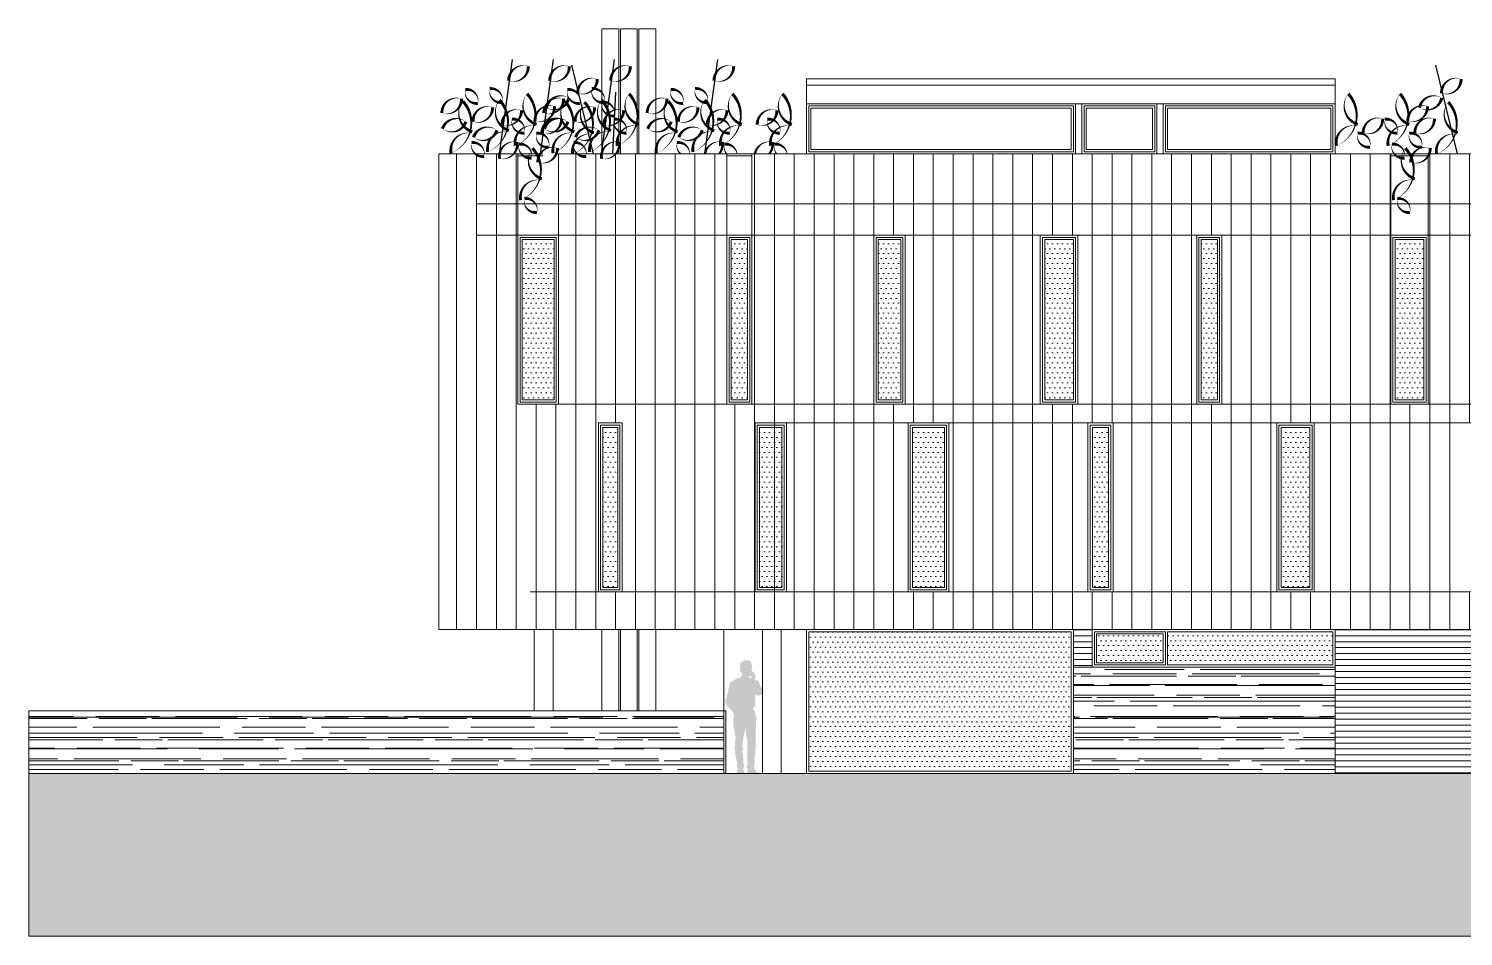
# Model space of a CAD drawing. Header units: metres. Extents: x -45 to 1930, y -347 to 488.
# Drawn here: x 124.58 to 147.51, y -146.25 to -131.75 of the extents above; entities that cross this region are included whole.
import ezdxf

# ---------------------------------------------------------------- set-up
doc = ezdxf.new("R2010")
doc.units = ezdxf.units.M
for name, color, linetype in [('2 lidi', 4, 'Continuous'), ('koty', 4, 'Continuous'), ('SRAFY', 3, 'Continuous'), ('srafy sklo', 252, 'Continuous'), ('SRAFY-TERÉN', 252, 'Continuous'), ('zariz.predmety', 203, 'Continuous'), ('ZARIZOVAKY', 251, 'Continuous'), ('ZDIVO', 1, 'Continuous')]:
    doc.layers.add(name, color=color, linetype=linetype)
doc.layers.add('FLOATINGWINDOWS', color=2, linetype='Continuous', plot=False)
pattern_1 = [(90, (-9.86697, 83.25727), (-0.3175, 2e-17), [])]
pattern_2 = [(0, (-9.86697, 83.25727), (0.0396875, 0.079375), [0, -0.079375])]

# ---------------------------------------------------------------- blocks, each defined once
blk = doc.blocks.new('pan')
at = {"layer": '2 lidi'}
h = blk.add_hatch(color=254, dxfattribs=at)
h.dxf.hatch_style = 1
h.paths.add_polyline_path([(162.087, 139.288), (162.087, 139.304), (162.075, 139.323), (162.039, 139.455), (162.039, 139.474), (162.037, 139.487), (162.029, 139.499), (162.025, 139.515), (162.018, 139.57), (162.013, 139.582), (161.978, 139.607), (161.908, 139.646), (161.89, 139.659), (161.848, 139.663), (161.839, 139.674), (161.829, 139.695), (161.821, 139.708), (161.818, 139.736), (161.829, 139.749), (161.838, 139.749), (161.851, 139.772), (161.855, 139.791), (161.854, 139.81), (161.848, 139.815), (161.847, 139.883), (161.839, 139.911), (161.823, 139.919), (161.794, 139.931), (161.766, 139.942), (161.747, 139.944), (161.704, 139.936), (161.678, 139.915), (161.67, 139.893), (161.663, 139.861), (161.662, 139.83), (161.665, 139.815), (161.669, 139.803), (161.67, 139.8), (161.667, 139.798), (161.662, 139.786), (161.66, 139.763), (161.652, 139.761), (161.634, 139.75), (161.623, 139.745), (161.621, 139.741), (161.607, 139.705), (161.607, 139.696), (161.613, 139.654), (161.615, 139.642), (161.611, 139.633), (161.603, 139.628), (161.582, 139.619), (161.568, 139.617), (161.559, 139.609), (161.538, 139.558), (161.538, 139.548), (161.507, 139.502), (161.494, 139.486), (161.49, 139.474), (161.485, 139.461), (161.481, 139.45), (161.481, 139.431), (161.485, 139.412), (161.495, 139.4), (161.511, 139.391), (161.525, 139.383), (161.54, 139.378), (161.548, 139.377), (161.571, 139.375), (161.579, 139.378), (161.591, 139.38), (161.603, 139.39), (161.607, 139.392), (161.614, 139.385), (161.611, 139.363), (161.609, 139.346), (161.613, 139.329), (161.613, 139.288), (161.607, 139.255), (161.609, 139.234), (161.607, 139.208), (161.617, 139.198), (161.633, 139.192), (161.643, 139.184), (161.643, 139.167), (161.638, 139.153), (161.628, 139.141), (161.615, 139.118), (161.607, 139.109), (161.611, 139.1), (161.608, 139.08), (161.589, 139.029), (161.592, 138.989), (161.597, 138.955), (161.595, 138.93), (161.597, 138.887), (161.601, 138.851), (161.605, 138.777), (161.604, 138.715), (161.604, 138.669), (161.604, 138.643), (161.605, 138.543), (161.603, 138.528), (161.605, 138.515), (161.607, 138.507), (161.612, 138.429), (161.617, 138.387), (161.621, 138.358), (161.623, 138.34), (161.619, 138.317), (161.626, 138.294), (161.622, 138.276), (161.627, 138.252), (161.631, 138.245), (161.63, 138.239), (161.629, 138.235), (161.634, 138.23), (161.627, 138.211), (161.596, 138.171), (161.583, 138.155), (161.582, 138.147), (161.578, 138.144), (161.578, 138.133), (161.597, 138.128), (161.74, 138.128), (161.742, 138.151), (161.737, 138.159), (161.725, 138.192), (161.734, 138.203), (161.736, 138.209), (161.742, 138.245), (161.742, 138.258), (161.731, 138.286), (161.739, 138.404), (161.735, 138.456), (161.736, 138.591), (161.738, 138.675), (161.748, 138.703), (161.757, 138.779), (161.765, 138.849), (161.774, 138.857), (161.776, 138.804), (161.805, 138.681), (161.806, 138.649), (161.81, 138.613), (161.813, 138.596), (161.806, 138.576), (161.818, 138.56), (161.813, 138.546), (161.803, 138.538), (161.799, 138.516), (161.813, 138.498), (161.813, 138.465), (161.806, 138.448), (161.802, 138.38), (161.795, 138.27), (161.78, 138.25), (161.785, 138.242), (161.792, 138.23), (161.802, 138.232), (161.801, 138.195), (161.795, 138.181), (161.788, 138.164), (161.789, 138.154), (161.782, 138.148), (161.782, 138.128), (161.798, 138.128), (161.855, 138.128), (161.907, 138.134), (161.904, 138.155), (161.899, 138.159), (161.905, 138.173), (161.903, 138.184), (161.892, 138.2), (161.891, 138.221), (161.903, 138.238), (161.908, 138.25), (161.903, 138.274), (161.897, 138.29), (161.928, 138.421), (161.929, 138.483), (161.936, 138.51), (161.933, 138.542), (161.939, 138.556), (161.936, 138.567), (161.929, 138.585), (161.929, 138.6), (161.933, 138.61), (161.932, 138.633), (161.929, 138.657), (161.921, 138.698), (161.941, 138.818), (161.961, 138.907), (161.958, 139.004), (161.958, 139.018), (161.952, 139.028), (161.95, 139.046), (161.95, 139.058), (161.947, 139.069), (161.949, 139.09), (161.953, 139.092), (161.977, 139.131), (161.986, 139.131), (161.989, 139.145), (162.01, 139.17), (162.034, 139.18), (162.058, 139.209), (162.078, 139.254)])
h.paths.add_polyline_path([(161.678, 139.655), (161.67, 139.666), (161.668, 139.672), (161.671, 139.678), (161.678, 139.675), (161.679, 139.688), (161.684, 139.692), (161.695, 139.688), (161.703, 139.683), (161.708, 139.675), (161.703, 139.664), (161.689, 139.659)], flags=16)
h.paths.add_polyline_path([(161.683, 139.724), (161.679, 139.733), (161.684, 139.733), (161.687, 139.729), (161.688, 139.725)], flags=16)
h.paths.add_polyline_path([(161.638, 139.723), (161.642, 139.733), (161.658, 139.739), (161.648, 139.729)], flags=16)

msp = doc.modelspace()

# ---------------------------------------------------------------- hatches: boundary and pattern name
at = {"linetype": 'Continuous', "lineweight": 0}
h = msp.add_hatch(dxfattribs=at)
h.set_pattern_fill('LINE', color=256, scale=0.03, style=0)
h.paths.add_polyline_path([(141.580097, -141.347185), (141.280097, -141.347185), (141.280097, -141.947185), (141.580097, -141.947185)])
h = msp.add_hatch(dxfattribs=at)
h.set_pattern_fill('LINE', color=252, scale=0.03, style=0)
h.paths.add_polyline_path([(149.2493, -143.647185), (149.2493, -141.347185), (145.465097, -141.347185), (145.465097, -143.647185)])
at = {"layer": 'SRAFY', "linetype": 'Continuous', "lineweight": 0}
h = msp.add_hatch(dxfattribs=at)
h.set_pattern_fill('AR-RROOF', color=251, scale=0.01, style=0)
h.paths.add_polyline_path([(145.465097, -143.647185), (145.465097, -141.947185), (141.580097, -141.947185), (141.280097, -141.947185), (141.280097, -143.647185)])
h = msp.add_hatch(dxfattribs=at)
h.set_pattern_fill('AR-RROOF', color=251, scale=0.01, style=0)
h.paths.add_polyline_path([(131.283582, -142.647185), (124.579286, -142.647185), (124.579286, -143.647185), (131.283582, -143.647185)])
h = msp.add_hatch(dxfattribs=at)
h.set_pattern_fill('AR-RROOF', color=251, scale=0.01, style=0)
h.paths.add_polyline_path([(135.693036, -143.647185), (135.693036, -142.647185), (133.742028, -142.647185), (131.283582, -142.647185), (131.283582, -143.647185)])
msp.add_hatch(color=251, dxfattribs=at).paths.add_polyline_path([(124.579286, -143.647185), (160.473648, -143.647185), (160.473648, -146.248956), (124.579286, -146.248956)])
at = {"layer": 'srafy sklo', "linetype": 'Continuous', "lineweight": 0}
h = msp.add_hatch(dxfattribs=at)
h.set_pattern_fill('DOTS', color=256, scale=0.05, style=0)
h.set_pattern_definition(pattern_2)
h.paths.add_polyline_path([(132.978869, -135.117185), (132.468869, -135.117185), (132.468869, -137.677185), (132.978869, -137.677185)])
h = msp.add_hatch(dxfattribs=at)
h.set_pattern_fill('DOTS', color=256, scale=0.05, style=0)
h.set_pattern_definition(pattern_2)
h.paths.add_polyline_path([(135.811007, -135.117185), (135.811007, -137.677185), (136.071007, -137.677185), (136.071007, -135.117185)])
h = msp.add_hatch(dxfattribs=at)
h.set_pattern_fill('DOTS', color=256, scale=0.05, style=0)
h.set_pattern_definition(pattern_2)
h.paths.add_polyline_path([(138.160912, -135.117185), (138.160912, -137.677185), (138.520912, -137.677185), (138.520912, -135.117185)])
h = msp.add_hatch(dxfattribs=at)
h.set_pattern_fill('DOTS', color=256, scale=0.05, style=0)
h.set_pattern_definition(pattern_2)
h.paths.add_polyline_path([(140.821078, -135.117185), (140.821078, -137.677185), (141.281078, -137.677185), (141.281078, -135.117185)])
h = msp.add_hatch(dxfattribs=at)
h.set_pattern_fill('DOTS', color=256, scale=0.05, style=0)
h.set_pattern_definition(pattern_2)
h.paths.add_polyline_path([(143.322718, -135.117185), (143.322718, -137.677185), (143.582718, -137.677185), (143.582718, -135.117185)])
h = msp.add_hatch(dxfattribs=at)
h.set_pattern_fill('DOTS', color=256, scale=0.05, style=0)
h.set_pattern_definition(pattern_2)
h.paths.add_polyline_path([(146.423267, -135.117185), (146.423267, -137.677185), (146.883267, -137.677185), (146.883267, -135.117185)])
h = msp.add_hatch(dxfattribs=at)
h.set_pattern_fill('DOTS', color=256, scale=0.05, style=0)
h.set_pattern_definition(pattern_2)
h.paths.add_polyline_path([(133.755936, -138.117185), (133.755936, -140.677185), (133.995936, -140.677185), (133.995936, -138.117185)])
h = msp.add_hatch(dxfattribs=at)
h.set_pattern_fill('DOTS', color=256, scale=0.05, style=0)
h.set_pattern_definition(pattern_2)
h.paths.add_polyline_path([(136.261725, -138.117185), (136.261725, -140.677185), (136.621725, -140.677185), (136.621725, -138.117185)])
h = msp.add_hatch(dxfattribs=at)
h.set_pattern_fill('DOTS', color=256, scale=0.05, style=0)
h.set_pattern_definition(pattern_2)
h.paths.add_polyline_path([(138.707379, -138.117185), (138.707379, -140.677185), (139.217379, -140.677185), (139.217379, -138.117185)])
h = msp.add_hatch(dxfattribs=at)
h.set_pattern_fill('DOTS', color=256, scale=0.05, style=0)
h.set_pattern_definition(pattern_2)
h.paths.add_polyline_path([(141.58357, -138.117185), (141.58357, -140.677185), (141.84357, -140.677185), (141.84357, -138.117185)])
h = msp.add_hatch(dxfattribs=at)
h.set_pattern_fill('DOTS', color=256, scale=0.05, style=0)
h.set_pattern_definition(pattern_2)
h.paths.add_polyline_path([(144.601245, -138.117185), (144.601245, -140.677185), (145.061245, -140.677185), (145.061245, -138.117185)])
h = msp.add_hatch(dxfattribs=at)
h.set_pattern_fill('DOTS', color=256, scale=0.05, style=0)
h.set_pattern_definition([(0, (137.95104, -88.92452), (0.0396875, 0.079375), [0, -0.079375])])
h.paths.add_polyline_path([(137.050097, -141.382185), (137.050097, -143.612185), (141.245097, -143.612185), (141.245097, -141.382185)])
h = msp.add_hatch(dxfattribs=at)
h.set_pattern_fill('DOTS', color=256, scale=0.05, style=0)
h.paths.add_polyline_path([(142.785097, -141.382185), (142.785097, -141.912185), (145.430097, -141.912185), (145.430097, -141.382185)])
h.paths.add_polyline_path([(141.650097, -141.417185), (141.650097, -141.877185), (142.715097, -141.877185), (142.715097, -141.417185)])
at = {"layer": 'SRAFY-TERÉN', "linetype": 'Continuous', "lineweight": 0}
h = msp.add_hatch(dxfattribs=at)
h.set_pattern_fill('LINE', color=256, scale=0.1, angle=90, style=0)
h.set_pattern_definition(pattern_1)
h.paths.add_polyline_path([(132.398869, -135.047185), (132.398869, -133.747185), (132.333355, -133.747185, -0.27186959), (132.10564, -133.824336, -0.081792606), (132.107059, -133.747185), (131.864462, -133.747185, -0.059217392), (131.859748, -133.789981, -0.210931548), (131.718759, -133.747185), (131.133582, -133.747185), (131.133582, -141.347185), (148.522168, -141.347185), (148.522168, -141.041784), (148.541243, -141.041784), (148.541243, -140.747185), (133.823675, -140.747185), (133.685936, -140.747185), (133.685936, -138.047185), (134.065936, -138.047185), (134.065936, -140.747185), (136.191725, -140.747185), (136.191725, -138.047185), (136.691725, -138.047185), (148.550305, -138.047185), (148.550305, -137.747185), (136.268296, -137.747185), (132.618296, -137.747185), (132.398869, -137.747185)])
h.paths.add_polyline_path([(148.550305, -138.047185), (148.550305, -138.715471), (148.541243, -138.715471), (148.541243, -140.747185), (147.535288, -140.747185), (147.535288, -138.047185)], flags=17)
h.paths.add_polyline_path([(148.035288, -138.047185), (148.035288, -140.747185), (144.531245, -140.747185), (144.531245, -138.047185)], flags=16)
h.paths.add_polyline_path([(145.131245, -138.047185), (145.131245, -140.747185), (141.51357, -140.747185), (141.51357, -138.047185)], flags=16)
h.paths.add_polyline_path([(141.91357, -138.047185), (141.91357, -140.747185), (138.637379, -140.747185), (138.637379, -138.047185)], flags=16)
h.paths.add_polyline_path([(139.287379, -138.047185), (139.287379, -140.747185), (136.191725, -140.747185), (136.191725, -138.047185), (136.691725, -138.047185)], flags=16)
h = msp.add_hatch(dxfattribs=at)
h.set_pattern_fill('LINE', color=256, scale=0.1, angle=90, style=0)
h.set_pattern_definition(pattern_1)
h.paths.add_polyline_path([(133.048869, -133.747185), (133.048869, -134.547185), (135.741007, -134.547185), (135.741007, -133.753522, -0.011262494), (135.735778, -133.747185), (133.964364, -133.747185, -0.27186959), (133.736649, -133.824336, -0.081792606), (133.738069, -133.747185), (133.495471, -133.747185, -0.059217392), (133.490757, -133.789981, -0.210931548), (133.349768, -133.747185), (133.287838, -133.747185, -0.006262489), (133.275838, -133.752256, -0.004681053), (133.274974, -133.747185)], flags=17)
h = msp.add_hatch(dxfattribs=at)
h.set_pattern_fill('LINE', color=256, scale=0.1, angle=90, style=0)
h.set_pattern_definition(pattern_1)
h.paths.add_polyline_path([(136.141007, -134.547185), (146.353267, -134.547185), (146.353267, -133.747185), (136.141007, -133.747185)], flags=17)
h = msp.add_hatch(dxfattribs=at)
h.set_pattern_fill('LINE', color=256, scale=0.1, angle=90, style=0)
h.set_pattern_definition(pattern_1)
h.paths.add_polyline_path([(149.468296, -134.547185), (149.468296, -133.747185), (147.097484, -133.747185, -0.006262489), (147.085484, -133.752256, -0.004681053), (147.08462, -133.747185), (146.969036, -133.747185, -0.037461763), (146.953267, -133.779022), (146.953267, -134.547185)])
h = msp.add_hatch(dxfattribs=at)
h.set_pattern_fill('LINE', color=256, scale=0.1, angle=90, style=0)
h.set_pattern_definition(pattern_1)
h.paths.add_polyline_path([(133.048869, -135.047185), (135.741007, -135.047185), (135.741007, -134.547185), (133.048869, -134.547185)], flags=17)
h = msp.add_hatch(dxfattribs=at)
h.set_pattern_fill('LINE', color=256, scale=0.1, angle=90, style=0)
h.set_pattern_definition(pattern_1)
h.paths.add_polyline_path([(136.141007, -135.047185), (146.353267, -135.047185), (146.353267, -134.547185), (136.141007, -134.547185)], flags=17)
h = msp.add_hatch(dxfattribs=at)
h.set_pattern_fill('LINE', color=256, scale=0.1, angle=90, style=0)
h.set_pattern_definition(pattern_1)
h.paths.add_polyline_path([(149.468296, -135.047185), (149.468296, -134.547185), (146.953267, -134.547185), (146.953267, -135.047185)])
h = msp.add_hatch(dxfattribs=at)
h.set_pattern_fill('LINE', color=256, scale=0.1, angle=90, style=0)
h.set_pattern_definition(pattern_1)
h.paths.add_polyline_path([(133.048869, -135.047185), (133.048869, -137.747185), (135.741007, -137.747185), (135.741007, -135.047185)], flags=17)
h = msp.add_hatch(dxfattribs=at)
h.set_pattern_fill('LINE', color=256, scale=0.1, angle=90, style=0)
h.set_pattern_definition(pattern_1)
h.paths.add_polyline_path([(138.090912, -135.047185), (136.141007, -135.047185), (136.141007, -137.747185), (136.268296, -137.747185), (138.090912, -137.747185)], flags=17)
h = msp.add_hatch(dxfattribs=at)
h.set_pattern_fill('LINE', color=256, scale=0.1, angle=90, style=0)
h.set_pattern_definition(pattern_1)
h.paths.add_polyline_path([(140.751078, -135.047185), (138.590912, -135.047185), (138.590912, -137.747185), (140.751078, -137.747185)], flags=17)
h = msp.add_hatch(dxfattribs=at)
h.set_pattern_fill('LINE', color=256, scale=0.1, angle=90, style=0)
h.set_pattern_definition(pattern_1)
h.paths.add_polyline_path([(143.252718, -135.047185), (141.351078, -135.047185), (141.351078, -137.747185), (143.252718, -137.747185)], flags=17)
h = msp.add_hatch(dxfattribs=at)
h.set_pattern_fill('LINE', color=256, scale=0.1, angle=90, style=0)
h.set_pattern_definition(pattern_1)
h.paths.add_polyline_path([(146.353267, -135.047185), (143.652718, -135.047185), (143.652718, -137.747185), (146.353267, -137.747185)], flags=17)
h = msp.add_hatch(dxfattribs=at)
h.set_pattern_fill('LINE', color=256, scale=0.1, angle=90, style=0)
h.set_pattern_definition(pattern_1)
h.paths.add_polyline_path([(148.550305, -137.747185), (148.550305, -137.090024, -0.263836348), (148.384103, -136.969758), (148.384103, -136.883707), (148.512855, -136.883707), (148.762359, -136.883707), (148.762359, -136.969758, -0.266586844), (148.594031, -137.090249), (148.594031, -137.747185), (149.468296, -137.747185), (149.468296, -135.047185), (146.953267, -135.047185), (146.953267, -137.747185)])

# ---------------------------------------------------------------- linework, layer by layer
at = {"layer": 'FLOATINGWINDOWS', "linetype": 'Continuous', "lineweight": 0}
for p, q in [((149.468296, -134.547185), (131.733582, -134.547185)), ((149.468296, -135.047185), (131.733582, -135.047185)), ((136.268296, -137.747185), (132.618296, -137.747185)), ((149.468296, -137.747185), (136.268296, -137.747185)), ((149.468296, -138.047185), (136.268296, -138.047185)), ((149.468296, -140.747185), (132.598296, -140.747185))]:
    msp.add_line(p, q, dxfattribs=at)
at = {"layer": 'FLOATINGWINDOWS', "linetype": 'Continuous', "lineweight": 0, "flags": 128}
msp.add_lwpolyline([(124.579286, -143.647185), (160.473648, -143.647185), (160.473648, -146.248956), (124.579286, -146.248956)], close=True, dxfattribs=at)
at = {"layer": 'koty', "linetype": 'Continuous', "lineweight": 0}
for p, q in [((134.038, -142.647185), (134.012028, -142.647185)), ((134.333973, -142.647185), (134.308, -142.647185))]:
    msp.add_line(p, q, dxfattribs=at)
at = {"layer": 'SRAFY', "linetype": 'Continuous', "lineweight": 0}
for p, q in [((131.133582, -133.747185), (131.133582, -141.347185)), ((132.398869, -135.047185), (132.398869, -133.747185)), ((133.048869, -135.047185), (133.048869, -133.747185)), ((135.741007, -135.047185), (135.741007, -133.747185)), ((136.141007, -135.047185), (136.141007, -133.747185)), ((138.515097, -133.747185), (139.865097, -133.747185)), ((138.515097, -133.747185), (139.865097, -133.747185)), ((146.353267, -135.047185), (146.353267, -133.747185)), ((146.353267, -135.047185), (146.353267, -133.747185)), ((146.953267, -135.047185), (146.953267, -133.747185)), ((146.953267, -135.047185), (146.953267, -133.747185)), ((132.398869, -135.047185), (132.398869, -137.747185)), ((133.048869, -135.047185), (133.048869, -137.747185)), ((135.741007, -135.047185), (135.741007, -137.747185)), ((136.141007, -135.047185), (136.141007, -137.747185)), ((138.090912, -135.047185), (138.090912, -137.747185)), ((138.590912, -135.047185), (138.590912, -137.747185)), ((140.751078, -135.047185), (140.751078, -137.747185)), ((141.351078, -135.047185), (141.351078, -137.747185)), ((143.252718, -135.047185), (143.252718, -137.747185)), ((143.652718, -135.047185), (143.652718, -137.747185)), ((146.353267, -135.047185), (146.353267, -137.747185)), ((146.953267, -135.047185), (146.953267, -137.747185)), ((133.685936, -138.047185), (133.685936, -140.747185)), ((134.065936, -138.047185), (134.065936, -140.747185)), ((136.191725, -138.047185), (136.191725, -140.747185)), ((136.691725, -138.047185), (136.691725, -140.747185)), ((138.637379, -138.047185), (138.637379, -140.747185)), ((139.287379, -138.047185), (139.287379, -140.747185)), ((141.51357, -138.047185), (141.51357, -140.747185)), ((141.91357, -138.047185), (141.91357, -140.747185)), ((144.531245, -138.047185), (144.531245, -140.747185)), ((145.131245, -138.047185), (145.131245, -140.747185)), ((132.661134, -142.647185), (132.661134, -141.347185)), ((132.961134, -142.647185), (132.961134, -141.347185)), ((136.310295, -141.347185), (136.310295, -143.647185)), ((136.610295, -141.347185), (136.610295, -143.647185)), ((137.015097, -141.347185), (137.015097, -143.647185)), ((141.280097, -141.347185), (141.280097, -143.647185)), ((142.750097, -141.912185), (142.750097, -141.382185)), ((145.465097, -141.347185), (145.465097, -143.647185)), ((141.580097, -141.947185), (141.280097, -141.947185)), ((124.579286, -143.647185), (124.579286, -142.647185)), ((133.742028, -142.647185), (124.579286, -142.647185)), ((135.721706, -142.647185), (133.742028, -142.647185)), ((135.721706, -143.647185), (135.721706, -142.639646)), ((124.579286, -143.647185), (124.579286, -146.248956)), ((124.579286, -146.248956), (160.473648, -146.248956))]:
    msp.add_line(p, q, dxfattribs=at)
for points in [[(146.953267, -133.747185), (149.468296, -133.747185), (149.468296, -141.347185), (131.133582, -141.347185), (131.133582, -133.747185), (132.398869, -133.747185)], [(133.048869, -133.747185), (135.741007, -133.747185)], [(136.141007, -133.747185), (146.353267, -133.747185)], [(142.785097, -141.947185), (141.580097, -141.947185), (141.580097, -141.347185), (142.785097, -141.347185)], [(142.750097, -141.912185), (141.615097, -141.912185), (141.615097, -141.382185), (142.750097, -141.382185)], [(142.785097, -141.382185), (145.430097, -141.382185), (145.430097, -141.912185), (142.785097, -141.912185)], [(142.785097, -141.382185), (142.785097, -141.912185)]]:
    msp.add_lwpolyline(points, dxfattribs=at)
for points in [[(132.398869, -135.047185), (133.048869, -135.047185), (133.048869, -137.747185), (132.398869, -137.747185)], [(135.741007, -135.047185), (136.141007, -135.047185), (136.141007, -137.747185), (135.741007, -137.747185)], [(138.090912, -135.047185), (138.590912, -135.047185), (138.590912, -137.747185), (138.090912, -137.747185)], [(140.751078, -135.047185), (141.351078, -135.047185), (141.351078, -137.747185), (140.751078, -137.747185)], [(143.252718, -135.047185), (143.652718, -135.047185), (143.652718, -137.747185), (143.252718, -137.747185)], [(146.353267, -135.047185), (146.953267, -135.047185), (146.953267, -137.747185), (146.353267, -137.747185)], [(132.433869, -135.082185), (133.013869, -135.082185), (133.013869, -137.712185), (132.433869, -137.712185)], [(132.468869, -135.117185), (132.978869, -135.117185), (132.978869, -137.677185), (132.468869, -137.677185)], [(135.776007, -135.082185), (136.106007, -135.082185), (136.106007, -137.712185), (135.776007, -137.712185)], [(135.811007, -135.117185), (136.071007, -135.117185), (136.071007, -137.677185), (135.811007, -137.677185)], [(138.125912, -135.082185), (138.555912, -135.082185), (138.555912, -137.712185), (138.125912, -137.712185)], [(138.160912, -135.117185), (138.520912, -135.117185), (138.520912, -137.677185), (138.160912, -137.677185)], [(140.786078, -135.082185), (141.316078, -135.082185), (141.316078, -137.712185), (140.786078, -137.712185)], [(140.821078, -135.117185), (141.281078, -135.117185), (141.281078, -137.677185), (140.821078, -137.677185)], [(143.287718, -135.082185), (143.617718, -135.082185), (143.617718, -137.712185), (143.287718, -137.712185)], [(143.322718, -135.117185), (143.582718, -135.117185), (143.582718, -137.677185), (143.322718, -137.677185)], [(146.388267, -135.082185), (146.918267, -135.082185), (146.918267, -137.712185), (146.388267, -137.712185)], [(146.423267, -135.117185), (146.883267, -135.117185), (146.883267, -137.677185), (146.423267, -137.677185)], [(133.685936, -138.047185), (134.065936, -138.047185), (134.065936, -140.747185), (133.685936, -140.747185)], [(136.191725, -138.047185), (136.691725, -138.047185), (136.691725, -140.747185), (136.191725, -140.747185)], [(138.637379, -138.047185), (139.287379, -138.047185), (139.287379, -140.747185), (138.637379, -140.747185)], [(141.51357, -138.047185), (141.91357, -138.047185), (141.91357, -140.747185), (141.51357, -140.747185)], [(144.531245, -138.047185), (145.131245, -138.047185), (145.131245, -140.747185), (144.531245, -140.747185)], [(133.720936, -138.082185), (134.030936, -138.082185), (134.030936, -140.712185), (133.720936, -140.712185)], [(133.755936, -138.117185), (133.995936, -138.117185), (133.995936, -140.677185), (133.755936, -140.677185)], [(136.226725, -138.082185), (136.656725, -138.082185), (136.656725, -140.712185), (136.226725, -140.712185)], [(136.261725, -138.117185), (136.621725, -138.117185), (136.621725, -140.677185), (136.261725, -140.677185)], [(138.672379, -138.082185), (139.252379, -138.082185), (139.252379, -140.712185), (138.672379, -140.712185)], [(138.707379, -138.117185), (139.217379, -138.117185), (139.217379, -140.677185), (138.707379, -140.677185)], [(141.54857, -138.082185), (141.87857, -138.082185), (141.87857, -140.712185), (141.54857, -140.712185)], [(141.58357, -138.117185), (141.84357, -138.117185), (141.84357, -140.677185), (141.58357, -140.677185)], [(144.566245, -138.082185), (145.096245, -138.082185), (145.096245, -140.712185), (144.566245, -140.712185)], [(144.601245, -138.117185), (145.061245, -138.117185), (145.061245, -140.677185), (144.601245, -140.677185)], [(137.015097, -141.347185), (141.280097, -141.347185), (141.280097, -143.647185), (137.015097, -143.647185)], [(137.050097, -141.382185), (141.245097, -141.382185), (141.245097, -143.612185), (137.050097, -143.612185)], [(141.580097, -141.347185), (145.465097, -141.347185), (145.465097, -141.947185), (141.580097, -141.947185)], [(141.650097, -141.417185), (142.715097, -141.417185), (142.715097, -141.877185), (141.650097, -141.877185)]]:
    msp.add_lwpolyline(points, close=True, dxfattribs=at)
at = {"layer": 'zariz.predmety', "color": 253, "linetype": 'Continuous', "ltscale": 0.001}
for p, q in [((132.107059, -133.747185), (132.315137, -132.237804)), ((132.7627, -133.747185), (132.970777, -132.237804)), ((133.738069, -133.747185), (133.946146, -132.237804)), ((135.38975, -133.747185), (135.597828, -132.237804)), ((133.608582, -133.747185), (133.264418, -132.331051)), ((147.418228, -133.747185), (147.074063, -132.331051)), ((147.418228, -133.747185), (147.074063, -132.331051)), ((133.918954, -133.747185), (133.966777, -132.758896))]:
    msp.add_line(p, q, dxfattribs=at)
for points in [[(132.566517, -132.348229, 0, 0, 0.520567051), (132.566517, -132.348229, 0, 0.05, 0.520567051), (132.252776, -132.578173, 0, 0.05, 0.520567051), (132.566517, -132.348229, 0.05, 0.05, 0)], [(133.222157, -132.348229, 0, 0, 0.520567051), (133.222157, -132.348229, 0, 0.05, 0.520567051), (132.908416, -132.578173, 0, 0.05, 0.520567051), (133.222157, -132.348229, 0.05, 0.05, 0)], [(134.197526, -132.348229, 0, 0, 0.520567051), (134.197526, -132.348229, 0, 0.05, 0.520567051), (133.883785, -132.578173, 0, 0.05, 0.520567051), (134.197526, -132.348229, 0.05, 0.05, 0)], [(135.849208, -132.348229, 0, 0, 0.520567051), (135.849208, -132.348229, 0, 0.05, 0.520567051), (135.535467, -132.578173, 0, 0.05, 0.520567051), (135.849208, -132.348229, 0.05, 0.05, 0)], [(133.668652, -132.549162, 0, 0, 0.520567051), (133.668652, -132.549162, 0, 0.05, 0.520567051), (133.354911, -132.779107, 0, 0.05, 0.520567051), (133.668652, -132.549162, 0.05, 0.05, 0)], [(147.478297, -132.549162, 0, 0, 0.520567051), (147.478297, -132.549162, 0, 0.05, 0.520567051), (147.164556, -132.779107, 0, 0.05, 0.520567051), (147.478297, -132.549162, 0.05, 0.05, 0)], [(147.478297, -132.549162, 0, 0, 0.520567051), (147.478297, -132.549162, 0, 0.05, 0.520567051), (147.164556, -132.779107, 0, 0.05, 0.520567051), (147.478297, -132.549162, 0.05, 0.05, 0)], [(131.759387, -132.940866, 0, 0, 0.520567051), (131.759387, -132.940866, 0, 0.05, 0.520567051), (131.559678, -132.718573, 0, 0.05, 0.520567051), (131.759387, -132.940866, 0.05, 0.05, 0)], [(132.150431, -132.928094, 0, 0, 0.520567051), (132.150431, -132.928094, 0, 0.05, 0.520567051), (131.950721, -132.705801, 0, 0.05, 0.520567051), (132.150431, -132.928094, 0.05, 0.05, 0)], [(132.54665, -132.787345, 0, 0, 0.520567051), (132.54665, -132.787345, 0, 0.05, 0.520567051), (132.696481, -133.275707, 0, 0.05, 0.520567051), (132.674801, -133.298809, 0, 0.05, 0.520567051), (132.357707, -133.618181, 0, 0.05, 0.520567051), (132.54665, -132.787345, 0.05, 0.05, 0)], [(133.390396, -132.940866, 0, 0, 0.520567051), (133.390396, -132.940866, 0, 0.05, 0.520567051), (133.190687, -132.718573, 0, 0.05, 0.520567051), (133.390396, -132.940866, 0.05, 0.05, 0)], [(133.78144, -132.928094, 0, 0, 0.520567051), (133.78144, -132.928094, 0, 0.05, 0.520567051), (133.58173, -132.705801, 0, 0.05, 0.520567051), (133.78144, -132.928094, 0.05, 0.05, 0)], [(134.177659, -132.787345, 0, 0, 0.520567051), (134.177659, -132.787345, 0, 0.05, 0.520567051), (134.32749, -133.275707, 0, 0.05, 0.520567051), (134.30581, -133.298809, 0, 0.05, 0.520567051), (133.988716, -133.618181, 0, 0.05, 0.520567051), (134.177659, -132.787345, 0.05, 0.05, 0)], [(135.042078, -132.940866, 0, 0, 0.520567051), (135.042078, -132.940866, 0, 0.05, 0.520567051), (134.842368, -132.718573, 0, 0.05, 0.520567051), (135.042078, -132.940866, 0.05, 0.05, 0)], [(135.433122, -132.928094, 0, 0, 0.520567051), (135.433122, -132.928094, 0, 0.05, 0.520567051), (135.233412, -132.705801, 0, 0.05, 0.520567051), (135.433122, -132.928094, 0.05, 0.05, 0)], [(135.829341, -132.787345, 0, 0, 0.520567051), (135.829341, -132.787345, 0, 0.05, 0.520567051), (135.979172, -133.275707, 0, 0.05, 0.520567051), (135.957492, -133.298809, 0, 0.05, 0.520567051), (135.640397, -133.618181, 0, 0.05, 0.520567051), (135.829341, -132.787345, 0.05, 0.05, 0)], [(136.629169, -132.787345, 0, 0, 0.520567051), (136.629169, -132.787345, 0, 0.05, 0.520567051), (136.779, -133.275707, 0, 0.05, 0.520567051), (136.757319, -133.298809, 0, 0.05, 0.520567051), (136.440225, -133.618181, 0, 0.05, 0.520567051), (136.629169, -132.787345, 0.05, 0.05, 0)], [(145.674789, -132.787345, 0, 0, 0.520567051), (145.674789, -132.787345, 0, 0.05, 0.520567051), (145.82462, -133.275707, 0, 0.05, 0.520567051), (145.80294, -133.298809, 0, 0.05, 0.520567051), (145.485846, -133.618181, 0, 0.05, 0.520567051), (145.674789, -132.787345, 0.05, 0.05, 0)], [(145.674789, -132.787345, 0, 0, 0.520567051), (145.674789, -132.787345, 0, 0.05, 0.520567051), (145.82462, -133.275707, 0, 0.05, 0.520567051), (145.80294, -133.298809, 0, 0.05, 0.520567051), (145.485846, -133.618181, 0, 0.05, 0.520567051), (145.674789, -132.787345, 0.05, 0.05, 0)], [(146.501048, -132.787345, 0, 0, 0.520567051), (146.501048, -132.787345, 0, 0.05, 0.520567051), (146.650879, -133.275707, 0, 0.05, 0.520567051), (146.629198, -133.298809, 0, 0.05, 0.520567051), (146.312104, -133.618181, 0, 0.05, 0.520567051), (146.501048, -132.787345, 0.05, 0.05, 0)], [(146.501048, -132.787345, 0, 0, 0.520567051), (146.501048, -132.787345, 0, 0.05, 0.520567051), (146.650879, -133.275707, 0, 0.05, 0.520567051), (146.629198, -133.298809, 0, 0.05, 0.520567051), (146.312104, -133.618181, 0, 0.05, 0.520567051), (146.501048, -132.787345, 0.05, 0.05, 0)], [(131.498422, -132.86632, 0, 0, 0.520567051), (131.498422, -132.86632, 0, 0.05, 0.520567051), (131.184681, -133.096265, 0, 0.05, 0.520567051), (131.498422, -132.86632, 0.05, 0.05, 0)], [(131.520144, -132.905307, 0, 0, 0.520567051), (131.520144, -132.905307, 0, 0.05, 0.520567051), (131.669975, -133.39367, 0, 0.05, 0.520567051), (131.648294, -133.416771, 0, 0.05, 0.520567051), (131.3312, -133.736143, 0, 0.05, 0.520567051), (131.520144, -132.905307, 0.05, 0.05, 0)], [(131.995767, -133.002033, 0, 0, 0.520567051), (131.995767, -133.002033, 0, 0.05, 0.520567051), (131.682027, -133.231978, 0, 0.05, 0.520567051), (131.995767, -133.002033, 0.05, 0.05, 0)], [(132.106299, -132.885612, 0, 0, 0.520567051), (132.106299, -132.885612, 0, 0.05, 0.520567051), (132.25613, -133.373975, 0, 0.05, 0.520567051), (132.23445, -133.397076, 0, 0.05, 0.520567051), (131.917356, -133.716448, 0, 0.05, 0.520567051), (132.106299, -132.885612, 0.05, 0.05, 0)], [(132.457894, -133.050877, 0, 0, 0.520567051), (132.457894, -133.050877, 0, 0.05, 0.520567051), (132.144153, -133.280821, 0, 0.05, 0.520567051), (132.457894, -133.050877, 0.05, 0.05, 0)], [(132.986539, -132.98924, 0, 0, 0.520567051), (132.986539, -132.98924, 0, 0.05, 0.520567051), (132.672798, -133.219185, 0, 0.05, 0.520567051), (132.986539, -132.98924, 0.05, 0.05, 0)], [(133.129431, -132.86632, 0, 0, 0.520567051), (133.129431, -132.86632, 0, 0.05, 0.520567051), (132.81569, -133.096265, 0, 0.05, 0.520567051), (133.129431, -132.86632, 0.05, 0.05, 0)], [(132.858244, -133.008807, 0, 0, 0.520567051), (132.858244, -133.008807, 0, 0.05, 0.520567051), (133.214814, -132.853355, 0, 0.05, 0.520567051), (132.858244, -133.008807, 0.05, 0.05, 0)], [(133.151153, -132.905307, 0, 0, 0.520567051), (133.151153, -132.905307, 0, 0.05, 0.520567051), (133.300984, -133.39367, 0, 0.05, 0.520567051), (133.279303, -133.416771, 0, 0.05, 0.520567051), (132.962209, -133.736143, 0, 0.05, 0.520567051), (133.151153, -132.905307, 0.05, 0.05, 0)], [(133.464782, -132.92142, 0, 0, 0.520567051), (133.464782, -132.92142, 0, 0.05, 0.520567051), (133.614613, -133.409782, 0, 0.05, 0.520567051), (133.592933, -133.432884, 0, 0.05, 0.520567051), (133.275838, -133.752256, 0, 0.05, 0.520567051), (133.464782, -132.92142, 0.05, 0.05, 0)], [(133.626776, -133.002033, 0, 0, 0.520567051), (133.626776, -133.002033, 0, 0.05, 0.520567051), (133.313036, -133.231978, 0, 0.05, 0.520567051), (133.626776, -133.002033, 0.05, 0.05, 0)], [(133.737308, -132.885612, 0, 0, 0.520567051), (133.737308, -132.885612, 0, 0.05, 0.520567051), (133.887139, -133.373975, 0, 0.05, 0.520567051), (133.865459, -133.397076, 0, 0.05, 0.520567051), (133.548365, -133.716448, 0, 0.05, 0.520567051), (133.737308, -132.885612, 0.05, 0.05, 0)], [(133.943268, -133.14102, 0, 0, 0.520567051), (133.943268, -133.14102, 0, 0.05, 0.520567051), (133.743558, -132.918728, 0, 0.05, 0.520567051), (133.943268, -133.14102, 0.05, 0.05, 0)], [(134.088903, -133.050877, 0, 0, 0.520567051), (134.088903, -133.050877, 0, 0.05, 0.520567051), (133.775162, -133.280821, 0, 0.05, 0.520567051), (134.088903, -133.050877, 0.05, 0.05, 0)], [(134.781113, -132.86632, 0, 0, 0.520567051), (134.781113, -132.86632, 0, 0.05, 0.520567051), (134.467372, -133.096265, 0, 0.05, 0.520567051), (134.781113, -132.86632, 0.05, 0.05, 0)], [(134.802834, -132.905307, 0, 0, 0.520567051), (134.802834, -132.905307, 0, 0.05, 0.520567051), (134.952666, -133.39367, 0, 0.05, 0.520567051), (134.930985, -133.416771, 0, 0.05, 0.520567051), (134.613891, -133.736143, 0, 0.05, 0.520567051), (134.802834, -132.905307, 0.05, 0.05, 0)], [(135.278458, -133.002033, 0, 0, 0.520567051), (135.278458, -133.002033, 0, 0.05, 0.520567051), (134.964717, -133.231978, 0, 0.05, 0.520567051), (135.278458, -133.002033, 0.05, 0.05, 0)], [(135.38899, -132.885612, 0, 0, 0.520567051), (135.38899, -132.885612, 0, 0.05, 0.520567051), (135.538821, -133.373975, 0, 0.05, 0.520567051), (135.517141, -133.397076, 0, 0.05, 0.520567051), (135.200046, -133.716448, 0, 0.05, 0.520567051), (135.38899, -132.885612, 0.05, 0.05, 0)], [(135.740585, -133.050877, 0, 0, 0.520567051), (135.740585, -133.050877, 0, 0.05, 0.520567051), (135.426844, -133.280821, 0, 0.05, 0.520567051), (135.740585, -133.050877, 0.05, 0.05, 0)], [(136.540413, -133.050877, 0, 0, 0.520567051), (136.540413, -133.050877, 0, 0.05, 0.520567051), (136.226672, -133.280821, 0, 0.05, 0.520567051), (136.540413, -133.050877, 0.05, 0.05, 0)], [(146.940936, -132.98924, 0, 0, 0.520567051), (146.940936, -132.98924, 0, 0.05, 0.520567051), (146.627195, -133.219185, 0, 0.05, 0.520567051), (146.940936, -132.98924, 0.05, 0.05, 0)], [(146.940936, -132.98924, 0, 0, 0.520567051), (146.940936, -132.98924, 0, 0.05, 0.520567051), (146.627195, -133.219185, 0, 0.05, 0.520567051), (146.940936, -132.98924, 0.05, 0.05, 0)], [(146.812641, -133.008807, 0, 0, 0.520567051), (146.812641, -133.008807, 0, 0.05, 0.520567051), (147.169211, -132.853355, 0, 0.05, 0.520567051), (146.812641, -133.008807, 0.05, 0.05, 0)], [(146.812641, -133.008807, 0, 0, 0.520567051), (146.812641, -133.008807, 0, 0.05, 0.520567051), (147.169211, -132.853355, 0, 0.05, 0.520567051), (146.812641, -133.008807, 0.05, 0.05, 0)], [(147.274427, -132.92142, 0, 0, 0.520567051), (147.274427, -132.92142, 0, 0.05, 0.520567051), (147.424258, -133.409782, 0, 0.05, 0.520567051), (147.402578, -133.432884, 0, 0.05, 0.520567051), (147.085484, -133.752256, 0, 0.05, 0.520567051), (147.274427, -132.92142, 0.05, 0.05, 0)], [(147.274427, -132.92142, 0, 0, 0.520567051), (147.274427, -132.92142, 0, 0.05, 0.520567051), (147.424258, -133.409782, 0, 0.05, 0.520567051), (147.402578, -133.432884, 0, 0.05, 0.520567051), (147.085484, -133.752256, 0, 0.05, 0.520567051), (147.274427, -132.92142, 0.05, 0.05, 0)], [(131.566688, -133.234986, 0, 0, 0.520567051), (131.566688, -133.234986, 0, 0.05, 0.520567051), (131.193716, -133.345436, 0, 0.05, 0.520567051), (131.566688, -133.234986, 0.05, 0.05, 0)], [(132.504992, -133.415063, 0, 0, 0.520567051), (132.504992, -133.415063, 0, 0.05, 0.520567051), (132.305282, -133.19277, 0, 0.05, 0.520567051), (132.504992, -133.415063, 0.05, 0.05, 0)], [(133.097212, -133.185713, 0, 0, 0.520567051), (133.097212, -133.185713, 0, 0.05, 0.520567051), (132.783471, -133.415657, 0, 0.05, 0.520567051), (133.097212, -133.185713, 0.05, 0.05, 0)], [(133.197697, -133.234986, 0, 0, 0.520567051), (133.197697, -133.234986, 0, 0.05, 0.520567051), (132.824725, -133.345436, 0, 0.05, 0.520567051), (133.197697, -133.234986, 0.05, 0.05, 0)], [(134.136001, -133.415063, 0, 0, 0.520567051), (134.136001, -133.415063, 0, 0.05, 0.520567051), (133.936291, -133.19277, 0, 0.05, 0.520567051), (134.136001, -133.415063, 0.05, 0.05, 0)], [(134.849379, -133.234986, 0, 0, 0.520567051), (134.849379, -133.234986, 0, 0.05, 0.520567051), (134.476406, -133.345436, 0, 0.05, 0.520567051), (134.849379, -133.234986, 0.05, 0.05, 0)], [(135.787682, -133.415063, 0, 0, 0.520567051), (135.787682, -133.415063, 0, 0.05, 0.520567051), (135.587973, -133.19277, 0, 0.05, 0.520567051), (135.787682, -133.415063, 0.05, 0.05, 0)], [(136.58751, -133.415063, 0, 0, 0.520567051), (136.58751, -133.415063, 0, 0.05, 0.520567051), (136.387801, -133.19277, 0, 0.05, 0.520567051), (136.58751, -133.415063, 0.05, 0.05, 0)], [(146.225351, -133.185713, 0, 0, 0.520567051), (146.225351, -133.185713, 0, 0.05, 0.520567051), (145.91161, -133.415657, 0, 0.05, 0.520567051), (146.225351, -133.185713, 0.05, 0.05, 0)], [(146.225351, -133.185713, 0, 0, 0.520567051), (146.225351, -133.185713, 0, 0.05, 0.520567051), (145.91161, -133.415657, 0, 0.05, 0.520567051), (146.225351, -133.185713, 0.05, 0.05, 0)], [(146.459389, -133.415063, 0, 0, 0.520567051), (146.459389, -133.415063, 0, 0.05, 0.520567051), (146.259679, -133.19277, 0, 0.05, 0.520567051), (146.459389, -133.415063, 0.05, 0.05, 0)], [(146.459389, -133.415063, 0, 0, 0.520567051), (146.459389, -133.415063, 0, 0.05, 0.520567051), (146.259679, -133.19277, 0, 0.05, 0.520567051), (146.459389, -133.415063, 0.05, 0.05, 0)], [(147.051609, -133.185713, 0, 0, 0.520567051), (147.051609, -133.185713, 0, 0.05, 0.520567051), (146.737868, -133.415657, 0, 0.05, 0.520567051), (147.051609, -133.185713, 0.05, 0.05, 0)], [(147.051609, -133.185713, 0, 0, 0.520567051), (147.051609, -133.185713, 0, 0.05, 0.520567051), (146.737868, -133.415657, 0, 0.05, 0.520567051), (147.051609, -133.185713, 0.05, 0.05, 0)], [(132.064033, -133.370699, 0, 0, 0.520567051), (132.064033, -133.370699, 0, 0.05, 0.520567051), (131.691061, -133.481149, 0, 0.05, 0.520567051), (132.064033, -133.370699, 0.05, 0.05, 0)], [(132.894643, -133.640631, 0, 0, 0.520567051), (132.894643, -133.640631, 0, 0.05, 0.520567051), (132.694934, -133.418339, 0, 0.05, 0.520567051), (132.894643, -133.640631, 0.05, 0.05, 0)], [(133.695043, -133.370699, 0, 0, 0.520567051), (133.695043, -133.370699, 0, 0.05, 0.520567051), (133.32207, -133.481149, 0, 0.05, 0.520567051), (133.695043, -133.370699, 0.05, 0.05, 0)], [(135.346724, -133.370699, 0, 0, 0.520567051), (135.346724, -133.370699, 0, 0.05, 0.520567051), (134.973751, -133.481149, 0, 0.05, 0.520567051), (135.346724, -133.370699, 0.05, 0.05, 0)], [(146.022782, -133.640631, 0, 0, 0.520567051), (146.022782, -133.640631, 0, 0.05, 0.520567051), (145.823073, -133.418339, 0, 0.05, 0.520567051), (146.022782, -133.640631, 0.05, 0.05, 0)], [(146.022782, -133.640631, 0, 0, 0.520567051), (146.022782, -133.640631, 0, 0.05, 0.520567051), (145.823073, -133.418339, 0, 0.05, 0.520567051), (146.022782, -133.640631, 0.05, 0.05, 0)], [(146.84904, -133.640631, 0, 0, 0.520567051), (146.84904, -133.640631, 0, 0.05, 0.520567051), (146.649331, -133.418339, 0, 0.05, 0.520567051), (146.84904, -133.640631, 0.05, 0.05, 0)], [(146.84904, -133.640631, 0, 0, 0.520567051), (146.84904, -133.640631, 0, 0.05, 0.520567051), (146.649331, -133.418339, 0, 0.05, 0.520567051), (146.84904, -133.640631, 0.05, 0.05, 0)], [(131.859748, -133.789981, 0, 0, 0.520567051), (131.859748, -133.789981, 0, 0.05, 0.520567051), (131.660038, -133.567688, 0, 0.05, 0.520567051), (131.859748, -133.789981, 0.05, 0.05, 0)], [(132.10564, -133.824336, 0, 0, 0.520567051), (132.10564, -133.824336, 0, 0.05, 0.520567051), (132.388741, -133.557575, 0, 0.05, 0.520567051), (132.10564, -133.824336, 0.05, 0.05, 0)], [(132.618377, -133.815351, 0, 0, 0.520567051), (132.618377, -133.815351, 0, 0.05, 0.520567051), (132.418668, -133.593058, 0, 0.05, 0.520567051), (132.618377, -133.815351, 0.05, 0.05, 0)], [(132.633126, -133.656001, 0, 0, 0.520567051), (132.633126, -133.656001, 0, 0.05, 0.520567051), (132.782957, -134.144363, 0, 0.05, 0.520567051), (132.761276, -134.167464, 0, 0.05, 0.520567051), (132.444182, -134.486836, 0, 0.05, 0.520567051), (132.633126, -133.656001, 0.05, 0.05, 0)], [(132.718224, -133.882828, 0, 0, 0.520567051), (132.718224, -133.882828, 0, 0.05, 0.520567051), (133.031964, -133.652884, 0, 0.05, 0.520567051), (132.718224, -133.882828, 0.05, 0.05, 0)], [(133.490757, -133.789981, 0, 0, 0.520567051), (133.490757, -133.789981, 0, 0.05, 0.520567051), (133.291048, -133.567688, 0, 0.05, 0.520567051), (133.490757, -133.789981, 0.05, 0.05, 0)], [(133.736649, -133.824336, 0, 0, 0.520567051), (133.736649, -133.824336, 0, 0.05, 0.520567051), (134.01975, -133.557575, 0, 0.05, 0.520567051), (133.736649, -133.824336, 0.05, 0.05, 0)], [(146.572774, -133.815351, 0, 0, 0.520567051), (146.572774, -133.815351, 0, 0.05, 0.520567051), (146.373065, -133.593058, 0, 0.05, 0.520567051), (146.572774, -133.815351, 0.05, 0.05, 0)], [(146.572774, -133.815351, 0, 0, 0.520567051), (146.572774, -133.815351, 0, 0.05, 0.520567051), (146.373065, -133.593058, 0, 0.05, 0.520567051), (146.572774, -133.815351, 0.05, 0.05, 0)], [(146.587523, -133.656001, 0, 0, 0.520567051), (146.587523, -133.656001, 0, 0.05, 0.520567051), (146.737354, -134.144363, 0, 0.05, 0.520567051), (146.715673, -134.167464, 0, 0.05, 0.520567051), (146.398579, -134.486836, 0, 0.05, 0.520567051), (146.587523, -133.656001, 0.05, 0.05, 0)], [(146.587523, -133.656001, 0, 0, 0.520567051), (146.587523, -133.656001, 0, 0.05, 0.520567051), (146.737354, -134.144363, 0, 0.05, 0.520567051), (146.715673, -134.167464, 0, 0.05, 0.520567051), (146.398579, -134.486836, 0, 0.05, 0.520567051), (146.587523, -133.656001, 0.05, 0.05, 0)], [(146.672621, -133.882828, 0, 0, 0.520567051), (146.672621, -133.882828, 0, 0.05, 0.520567051), (146.986362, -133.652884, 0, 0.05, 0.520567051), (146.672621, -133.882828, 0.05, 0.05, 0)], [(146.672621, -133.882828, 0, 0, 0.520567051), (146.672621, -133.882828, 0, 0.05, 0.520567051), (146.986362, -133.652884, 0, 0.05, 0.520567051), (146.672621, -133.882828, 0.05, 0.05, 0)], [(132.704853, -134.684007, 0, 0, 0.520567051), (132.704853, -134.684007, 0, 0.05, 0.520567051), (132.505143, -134.461714, 0, 0.05, 0.520567051), (132.704853, -134.684007, 0.05, 0.05, 0)], [(146.65925, -134.684007, 0, 0, 0.520567051), (146.65925, -134.684007, 0, 0.05, 0.520567051), (146.45954, -134.461714, 0, 0.05, 0.520567051), (146.65925, -134.684007, 0.05, 0.05, 0)], [(146.65925, -134.684007, 0, 0, 0.520567051), (146.65925, -134.684007, 0, 0.05, 0.520567051), (146.45954, -134.461714, 0, 0.05, 0.520567051), (146.65925, -134.684007, 0.05, 0.05, 0)]]:
    msp.add_lwpolyline(points, format="xyseb", close=True, dxfattribs=at)
for points in [[(135.147152, -133.747185, 0.006162, 0.05, 0.447553107), (134.942729, -133.567688, 0, 0.028344, 0.279000165), (135.00145, -133.747185, 0, 0, 0)], [(135.616046, -133.747185, 0.027653, 0.05, 0.217863968), (135.671432, -133.557575, 0, 0.041498, 0.420855053), (135.38975, -133.747185, 0, 0, 0)], [(135.903788, -133.747185, 0.009798, 0.05, 0.406280502), (135.701358, -133.593058, 0, 0.02332, 0.227671115), (135.735778, -133.747185, 0, 0, 0)], [(136.415873, -133.747185, 0.027653, 0.05, 0.217863968), (136.47126, -133.557575, 0, 0.041498, 0.420855053), (136.189578, -133.747185, 0, 0, 0)], [(136.703616, -133.747185, 0.009798, 0.05, 0.406280502), (136.501186, -133.593058, 0, 0.02332, 0.227671115), (136.535606, -133.747185, 0, 0, 0)], [(136.703616, -133.747185, 0.009798, 0.05, 0.406280502), (136.501186, -133.593058, 0, 0.02332, 0.227671115), (136.535606, -133.747185, 0, 0, 0)]]:
    msp.add_lwpolyline(points, format="xyseb", dxfattribs=at)
at = {"layer": 'ZARIZOVAKY', "linetype": 'Continuous', "lineweight": 0}
for p, q in [((133.742028, -133.747185), (133.742028, -131.747533)), ((133.742028, -131.747533), (134.012028, -131.747533)), ((134.012028, -133.747185), (134.012028, -131.747533)), ((134.038, -133.747185), (134.038, -131.747533)), ((134.038, -131.747533), (134.308, -131.747533)), ((134.308, -133.747185), (134.308, -131.747533)), ((134.333973, -133.747185), (134.333973, -131.747533)), ((134.333973, -131.747533), (134.603973, -131.747533)), ((134.603973, -133.747185), (134.603973, -131.747533)), ((137.015097, -132.647185), (137.015097, -132.547185)), ((137.015097, -132.547185), (145.465097, -132.547185)), ((145.465097, -132.547185), (145.465097, -132.947185)), ((140.676862, -132.647185), (137.015097, -132.647185)), ((137.015097, -132.647185), (137.015097, -132.947185)), ((140.676862, -132.647185), (145.465097, -132.647185)), ((139.865097, -132.947185), (137.015097, -132.947185)), ((137.015097, -133.747185), (137.015097, -132.947185)), ((140.676862, -132.947185), (139.865097, -132.947185)), ((140.676862, -132.947185), (145.465097, -132.947185)), ((141.315097, -132.947185), (141.315097, -133.747185)), ((141.415097, -132.947185), (141.415097, -133.747185)), ((142.615097, -132.947185), (142.615097, -133.747185)), ((142.715097, -132.947185), (142.715097, -133.747185)), ((145.465097, -132.947185), (145.465097, -133.747185)), ((132.398869, -133.747185), (132.798869, -133.747185)), ((132.398869, -133.777185), (132.798869, -133.777185)), ((135.741007, -133.747185), (136.141007, -133.747185)), ((135.741007, -133.777185), (136.141007, -133.777185)), ((146.353267, -133.747185), (146.953267, -133.747185)), ((146.353267, -133.747185), (146.953267, -133.747185)), ((146.353267, -133.777185), (146.953267, -133.777185)), ((146.353267, -133.777185), (146.953267, -133.777185)), ((133.742028, -142.647185), (133.742028, -141.347185)), ((134.012028, -142.647185), (134.012028, -141.347185)), ((134.038, -142.647185), (134.038, -141.347185)), ((134.308, -142.647185), (134.308, -141.347185)), ((134.333973, -142.647185), (134.333973, -141.347185)), ((134.603973, -142.647185), (134.603973, -141.347185)), ((135.693036, -141.347185), (135.693036, -143.647185))]:
    msp.add_line(p, q, dxfattribs=at)
for points in [[(137.015097, -132.947185), (141.315097, -132.947185), (141.315097, -133.747185), (137.015097, -133.747185)], [(137.050097, -132.982185), (141.280097, -132.982185), (141.280097, -133.712185), (137.050097, -133.712185)], [(137.085097, -133.017185), (141.245097, -133.017185), (141.245097, -133.677185), (137.085097, -133.677185)], [(141.415097, -132.947185), (142.615097, -132.947185), (142.615097, -133.747185), (141.415097, -133.747185)], [(141.450097, -132.982185), (142.580097, -132.982185), (142.580097, -133.712185), (141.450097, -133.712185)], [(141.485097, -133.017185), (142.545097, -133.017185), (142.545097, -133.677185), (141.485097, -133.677185)], [(142.715097, -132.947185), (145.465097, -132.947185), (145.465097, -133.747185), (142.715097, -133.747185)], [(142.750097, -132.982185), (145.430097, -132.982185), (145.430097, -133.712185), (142.750097, -133.712185)], [(142.785097, -133.017185), (145.395097, -133.017185), (145.395097, -133.677185), (142.785097, -133.677185)]]:
    msp.add_lwpolyline(points, close=True, dxfattribs=at)
at = {"layer": 'ZDIVO', "linetype": 'Continuous', "lineweight": 0}
for p, q in [((137.015097, -133.747185), (136.715097, -133.747185)), ((137.015097, -133.747185), (136.715097, -133.747185)), ((131.433582, -141.347185), (131.133582, -141.347185)), ((141.818296, -141.347185), (132.718296, -141.347185)), ((141.818296, -141.347185), (132.718296, -141.347185)), ((149.468296, -141.347185), (141.818296, -141.347185)), ((149.468296, -141.347185), (141.818296, -141.347185)), ((160.473648, -143.647185), (124.579286, -143.647185))]:
    msp.add_line(p, q, dxfattribs=at)

# ---------------------------------------------------------------- block references
at = {"linetype": 'Continuous', "lineweight": 0, "xscale": -1}
msp.add_blockref('pan', (297.803168, -281.780641), dxfattribs=at)

doc.saveas('drawing.dxf')
